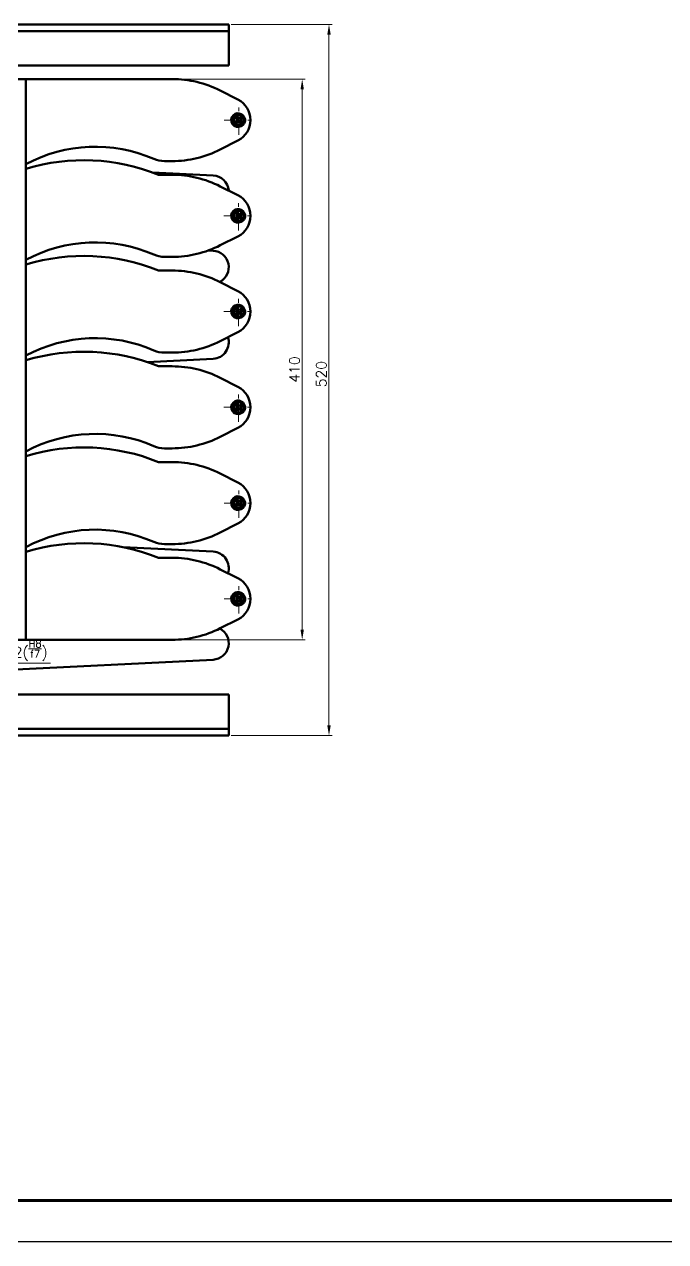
# Model space of a CAD drawing. Header units: millimetres. Extents: x 141 to 982, y 511 to 1105.
# Drawn here: x 385 to 541.3, y 511.3 to 808 of the extents above; entities that cross this region are included whole.
import ezdxf

# ---------------------------------------------------------------- set-up
doc = ezdxf.new("R2010")
doc.units = ezdxf.units.MM
doc.header["$LTSCALE"] = 0.3
doc.linetypes.add('CENTER', pattern=[50.8, 31.75, -6.35, 6.35, -6.35])
for name, color, linetype, lineweight in [('尺寸线', 6, 'Continuous', 18), ('粗实线', 7, 'Continuous', 50), ('细点画线', 1, 'CENTER', 18)]:
    doc.layers.add(name, color=color, linetype=linetype, lineweight=lineweight)
doc.styles.add('我的样式', font='romans.shx', dxfattribs={"height": 2.5, "bigfont": 'chineset.shx'})
doc.dimstyles.new('我的样式', dxfattribs={"dimtxt": 2.5, "dimasz": 2.5, "dimexe": 0.75, "dimexo": 0.625, "dimtad": 1, "dimdec": 1, "dimlfac": 3, "dimdsep": 46, "dimtxsty": '我的样式', "dimcen": 2.5, "dimclrd": 256, "dimclre": 256, "dimclrt": 256, "dimadec": 0, "dimazin": 0, "dimtp": 0.018, "dimtm": 0.018, "dimtfac": 1, "dimtdec": 1, "dimtmove": 0, "dimatfit": 3, "dimfxl": 1, "dimlwd": 18, "dimlwe": 18, "dimarcsym": 0})

# ---------------------------------------------------------------- blocks, each defined once
blk = doc.blocks.new('*D13')
at = {"layer": 'Defpoints', "color": 0, "transparency": 16777216}
for p in [(434.82, 808), (434.82, 634.67), (459.25, 634.67)]:
    blk.add_point(p, dxfattribs=at)
at = {"layer": '尺寸线', "linetype": 'Continuous', "lineweight": 18, "transparency": 16777216}
for p, q in [((435.45, 808), (460, 808)), ((459.25, 805.5), (459.25, 637.17)), ((435.45, 634.67), (460, 634.67))]:
    blk.add_line(p, q, dxfattribs=at)
at = {"layer": '尺寸线', "transparency": 16777216}
for points in [[(458.83, 805.5), (459.67, 805.5), (459.25, 808)], [(458.83, 637.17), (459.67, 637.17), (459.25, 634.67)]]:
    blk.add_solid(points, dxfattribs=at)
at = {"layer": '尺寸线', "transparency": 16777216, "insert": (457.38, 722.76), "char_height": 2.5, "attachment_point": 5, "rotation": 90, "style": '我的样式'}
blk.add_mtext('520', dxfattribs=at)
blk = doc.blocks.new('*D14')
at = {"layer": 'Defpoints', "color": 0, "transparency": 16777216}
for p in [(421.02, 794.67), (421.02, 658), (452.72, 658)]:
    blk.add_point(p, dxfattribs=at)
at = {"layer": '尺寸线', "linetype": 'Continuous', "lineweight": 18, "transparency": 16777216}
for p, q in [((421.65, 794.67), (453.47, 794.67)), ((452.72, 792.17), (452.72, 660.5)), ((421.65, 658), (453.47, 658))]:
    blk.add_line(p, q, dxfattribs=at)
at = {"layer": '尺寸线', "transparency": 16777216}
for points in [[(452.31, 792.17), (453.14, 792.17), (452.72, 794.67)], [(452.31, 660.5), (453.14, 660.5), (452.72, 658)]]:
    blk.add_solid(points, dxfattribs=at)
at = {"layer": '尺寸线', "transparency": 16777216, "insert": (450.85, 723.89), "char_height": 2.5, "attachment_point": 5, "rotation": 90, "style": '我的样式'}
blk.add_mtext('410', dxfattribs=at)
blk = doc.blocks.new('*D17')
at = {"layer": 'Defpoints', "color": 0, "transparency": 16777216}
for p in [(366.92, 656.33), (370.92, 656.33), (370.92, 652.33)]:
    blk.add_point(p, dxfattribs=at)
at = {"layer": '尺寸线', "linetype": 'Continuous', "lineweight": 18, "transparency": 16777216}
for p, q in [((366.92, 655.71), (366.92, 651.58)), ((370.92, 655.71), (370.92, 651.58)), ((364.42, 652.33), (361.92, 652.33)), ((366.92, 652.33), (370.92, 652.33)), ((373.42, 652.33), (391.4, 652.33))]:
    blk.add_line(p, q, dxfattribs=at)
at = {"layer": '尺寸线', "transparency": 16777216}
for points in [[(364.42, 652.74), (364.42, 651.91), (366.92, 652.33)], [(373.42, 652.74), (373.42, 651.91), (370.92, 652.33)]]:
    blk.add_solid(points, dxfattribs=at)
at = {"layer": '尺寸线', "transparency": 16777216, "insert": (384.43, 655.41), "char_height": 2.5, "attachment_point": 5, "style": '我的样式'}
blk.add_mtext('{\\Fromans,chineset|c134;%%C12(\\H0.7x;\\SH8/f7;\\H1.4286x;)}', dxfattribs=at)

msp = doc.modelspace()

# ---------------------------------------------------------------- linework, layer by layer
at = {"lineweight": 70}
msp.add_line((166.04, 521.342), (972.04, 521.342), dxfattribs=at)
at = {"color": 3, "lineweight": -3}
msp.add_line((141.04, 511.342), (982.04, 511.342), dxfattribs=at)
at = {"layer": '粗实线'}
for p, q in [((431.491, 808.001), (372.824, 808.001)), ((431.491, 808.001), (434.824, 808.001)), ((434.824, 808.001), (434.824, 806.335)), ((372.824, 806.335), (431.491, 806.335)), ((434.824, 806.335), (431.491, 806.335)), ((434.824, 798.001), (434.824, 806.335)), ((373.727, 798.001), (434.824, 798.001)), ((385.415, 794.668), (363.196, 794.668)), ((421.022, 794.668), (385.415, 794.668)), ((385.415, 658.001), (385.415, 794.668)), ((437.07, 789.668), (432.767, 791.853)), ((436.414, 784.111), (436.936, 784.609)), ((436.693, 783.81), (436.414, 784.111)), ((436.45, 785.28), (436.747, 785.563)), ((436.94, 784.75), (436.45, 785.28)), ((437.215, 784.307), (436.693, 783.81)), ((436.747, 785.563), (437.237, 785.033)), ((437.844, 783.773), (437.354, 784.303)), ((437.376, 785.029), (437.898, 785.526)), ((437.65, 784.586), (438.14, 784.056)), ((438.177, 785.225), (437.655, 784.727)), ((438.14, 784.056), (437.844, 783.773)), ((438.014, 786.039), (437.884, 786.115)), ((437.884, 783.221), (438.014, 783.297)), ((437.898, 785.526), (438.177, 785.225)), ((438.307, 783.517), (438.014, 783.297)), ((432.767, 777.483), (437.07, 779.668)), ((419.15, 774.668), (421.022, 774.668)), ((431.026, 771.163), (416.256, 771.907)), ((421.022, 771.335), (417.739, 771.335)), ((437.07, 766.335), (432.767, 768.519)), ((438.014, 762.706), (437.884, 762.782)), ((436.414, 760.778), (436.936, 761.275)), ((436.693, 760.477), (436.414, 760.778)), ((436.45, 761.946), (436.747, 762.229)), ((436.94, 761.417), (436.45, 761.946)), ((437.215, 760.974), (436.693, 760.477)), ((436.747, 762.229), (437.237, 761.7)), ((437.844, 760.44), (437.354, 760.97)), ((437.376, 761.695), (437.898, 762.193)), ((437.65, 761.253), (438.14, 760.723)), ((438.177, 761.891), (437.655, 761.394)), ((438.14, 760.723), (437.844, 760.44)), ((437.884, 759.888), (438.014, 759.963)), ((437.898, 762.193), (438.177, 761.891)), ((438.307, 760.183), (438.014, 759.963)), ((432.767, 754.15), (437.07, 756.335)), ((419.15, 751.335), (421.022, 751.335)), ((431.026, 752.83), (429.856, 752.889)), ((421.022, 748.001), (417.739, 748.001)), ((437.07, 743.001), (432.767, 745.186)), ((436.45, 738.613), (436.747, 738.896)), ((436.747, 738.896), (437.237, 738.366)), ((437.376, 738.362), (437.898, 738.859)), ((438.014, 739.373), (437.884, 739.448)), ((437.898, 738.859), (438.177, 738.558)), ((436.414, 737.445), (436.936, 737.942)), ((436.693, 737.143), (436.414, 737.445)), ((436.94, 738.083), (436.45, 738.613)), ((437.215, 737.641), (436.693, 737.143)), ((437.844, 737.107), (437.354, 737.636)), ((437.65, 737.919), (438.14, 737.39)), ((438.177, 738.558), (437.655, 738.061)), ((438.14, 737.39), (437.844, 737.107)), ((437.884, 736.554), (438.014, 736.63)), ((438.307, 736.85), (438.014, 736.63)), ((432.767, 730.817), (437.07, 733.001)), ((419.15, 728.001), (421.022, 728.001)), ((414.959, 725.697), (431.026, 726.506)), ((421.022, 724.668), (417.739, 724.668)), ((437.07, 719.668), (432.767, 721.853)), ((436.45, 715.28), (436.747, 715.563)), ((436.94, 714.75), (436.45, 715.28)), ((436.747, 715.563), (437.237, 715.033)), ((437.376, 715.029), (437.898, 715.526)), ((438.177, 715.225), (437.655, 714.727)), ((438.014, 716.039), (437.884, 716.115)), ((437.898, 715.526), (438.177, 715.225)), ((436.414, 714.111), (436.936, 714.609)), ((436.693, 713.81), (436.414, 714.111)), ((437.215, 714.307), (436.693, 713.81)), ((437.844, 713.773), (437.354, 714.303)), ((437.65, 714.586), (438.14, 714.056)), ((438.14, 714.056), (437.844, 713.773)), ((437.884, 713.221), (438.014, 713.297)), ((438.307, 713.517), (438.014, 713.297)), ((432.767, 707.483), (437.07, 709.668)), ((419.15, 704.668), (421.022, 704.668)), ((421.022, 701.335), (417.739, 701.335)), ((437.07, 696.335), (432.767, 698.519)), ((436.414, 690.778), (436.936, 691.275)), ((436.45, 691.946), (436.747, 692.229)), ((436.94, 691.417), (436.45, 691.946)), ((436.747, 692.229), (437.237, 691.7)), ((437.376, 691.695), (437.898, 692.193)), ((437.65, 691.253), (438.14, 690.723)), ((438.177, 691.891), (437.655, 691.394)), ((438.014, 692.706), (437.884, 692.782)), ((437.898, 692.193), (438.177, 691.891)), ((436.693, 690.477), (436.414, 690.778)), ((437.215, 690.974), (436.693, 690.477)), ((437.844, 690.44), (437.354, 690.97)), ((438.14, 690.723), (437.844, 690.44)), ((437.884, 689.888), (438.014, 689.963)), ((438.307, 690.183), (438.014, 689.963)), ((432.767, 684.15), (437.07, 686.335)), ((431.026, 679.496), (409.078, 680.603)), ((419.15, 681.335), (421.022, 681.335)), ((421.022, 678.001), (417.739, 678.001)), ((437.07, 673.001), (432.767, 675.186)), ((436.414, 667.445), (436.936, 667.942)), ((436.45, 668.613), (436.747, 668.896)), ((436.94, 668.083), (436.45, 668.613)), ((437.215, 667.641), (436.693, 667.143)), ((436.747, 668.896), (437.237, 668.366)), ((437.844, 667.107), (437.354, 667.636)), ((437.376, 668.362), (437.898, 668.859)), ((437.65, 667.919), (438.14, 667.39)), ((438.177, 668.558), (437.655, 668.061)), ((438.014, 669.373), (437.884, 669.448)), ((437.898, 668.859), (438.177, 668.558)), ((436.693, 667.143), (436.414, 667.445)), ((438.14, 667.39), (437.844, 667.107)), ((437.884, 666.554), (438.014, 666.63)), ((438.307, 666.85), (438.014, 666.63)), ((432.767, 660.817), (437.07, 663.001)), ((363.196, 658.001), (385.415, 658.001)), ((385.415, 658.001), (421.022, 658.001)), ((372.258, 650.211), (431.026, 653.173)), ((434.824, 644.668), (361.491, 644.668)), ((434.824, 636.335), (434.824, 644.668)), ((431.491, 636.335), (372.824, 636.335)), ((431.491, 636.335), (434.824, 636.335)), ((434.824, 636.335), (434.824, 634.668)), ((372.824, 634.668), (431.491, 634.668)), ((434.824, 634.668), (431.491, 634.668))]:
    msp.add_line(p, q, dxfattribs=at)
for centre in [(437.284, 784.654), (437.284, 761.32), (437.284, 737.987), (437.284, 714.654), (437.284, 691.32), (437.284, 667.987)]:
    msp.add_circle(centre, 1.236, dxfattribs=at)
for centre, radius, start, end in [((421.014, 768.731), 25.937, 63.05711, 89.98287), ((434.494, 784.668), 5.625, 297.25751, 62.74249), ((437.244, 784.668), 1.573, 60.67326, 299.32674), ((437.069, 784.711), 1.623, 59.86711, 133.79284), ((437.078, 784.671), 1.659, 133.04142, 299.07024), ((436.866, 784.682), 0.101, 313.8128, 42.64484), ((437.282, 784.237), 0.0975, 42.58665, 133.76741), ((437.309, 785.099), 0.0975, 222.58665, 313.76741), ((437.725, 784.654), 0.101, 133.8128, 222.64484), ((437.207, 784.667), 1.592, 313.73018, 59.52165), ((402.29, 742.565), 35.627, 66.39316, 118.27177), ((421.014, 800.605), 25.937, 270.01713, 296.94289), ((399.503, 726.343), 48.547, 67.93588, 106.86973), ((419.152, 781.148), 6.48, 246.39317, 269.98846), ((421.014, 745.397), 25.938, 63.05719, 89.98279), ((430.824, 767.168), 4, 4.48485, 87.1143), ((434.494, 761.335), 5.625, 297.2576, 62.7424), ((437.078, 761.337), 1.659, 133.04148, 299.07038), ((437.244, 761.335), 1.573, 60.67326, 299.32674), ((437.069, 761.378), 1.623, 59.86681, 133.79372), ((437.207, 761.334), 1.592, 313.7304, 59.52137), ((436.866, 761.348), 0.101, 313.81498, 42.64266), ((437.282, 760.904), 0.0975, 42.57462, 133.77127), ((437.309, 761.766), 0.0975, 222.59077, 313.75511), ((437.725, 761.321), 0.101, 133.80848, 222.64891), ((402.29, 719.232), 35.627, 66.39317, 118.27178), ((421.014, 777.272), 25.937, 270.01712, 296.94285), ((399.503, 703.01), 48.547, 67.93589, 106.86971), ((419.151, 757.815), 6.48, 246.39304, 269.9886), ((430.824, 748.835), 4, 296.6654, 87.1143), ((421.014, 722.064), 25.937, 63.05715, 89.98283), ((434.494, 738.001), 5.625, 297.25762, 62.74238), ((437.078, 738.004), 1.659, 133.04157, 299.07019), ((437.244, 738.001), 1.573, 60.67331, 299.32669), ((437.069, 738.045), 1.623, 59.86662, 133.79362), ((437.207, 738.001), 1.592, 313.73029, 59.52151), ((436.866, 738.015), 0.101, 313.81173, 42.64579), ((437.282, 737.57), 0.0975, 42.5827, 133.76319), ((437.309, 738.432), 0.0975, 222.5827, 313.76319), ((437.725, 737.988), 0.101, 133.81173, 222.64579), ((402.29, 695.898), 35.627, 66.39316, 118.27179), ((421.014, 753.939), 25.937, 270.01717, 296.94285), ((430.824, 730.501), 4, 272.8857, 18.31839), ((399.503, 679.676), 48.547, 67.93588, 106.8697), ((419.152, 734.481), 6.48, 246.39322, 269.98842), ((421.014, 698.731), 25.937, 63.05715, 89.98288), ((434.494, 714.668), 5.625, 297.25759, 62.74241), ((437.078, 714.671), 1.659, 133.04149, 299.07027), ((437.244, 714.668), 1.573, 60.67343, 299.32657), ((437.069, 714.711), 1.623, 59.86638, 133.79357), ((437.309, 715.099), 0.0975, 222.58428, 313.76365), ((437.207, 714.667), 1.592, 313.73023, 59.52158), ((436.866, 714.682), 0.101, 313.81326, 42.64438), ((437.282, 714.237), 0.0975, 42.58428, 133.76365), ((437.725, 714.654), 0.101, 133.8138, 222.64384), ((402.29, 672.565), 35.627, 66.39315, 118.27179), ((421.014, 730.605), 25.937, 270.01717, 296.94285), ((399.503, 656.343), 48.547, 67.93589, 106.8697), ((419.152, 711.148), 6.48, 246.39329, 269.98835), ((421.014, 675.397), 25.937, 63.05718, 89.98282), ((434.494, 691.335), 5.625, 297.25761, 62.74239), ((437.078, 691.337), 1.659, 133.0415, 299.07026), ((437.244, 691.335), 1.573, 60.67338, 299.32662), ((437.069, 691.378), 1.623, 59.86638, 133.79357), ((436.866, 691.348), 0.101, 313.81299, 42.64462), ((437.309, 691.766), 0.0975, 222.58278, 313.76413), ((437.725, 691.321), 0.101, 133.81353, 222.64411), ((437.207, 691.334), 1.592, 313.73027, 59.52153), ((437.282, 690.904), 0.0975, 42.58428, 133.76365), ((402.29, 649.232), 35.627, 66.39316, 118.27178), ((421.014, 707.272), 25.937, 270.01717, 296.94284), ((399.503, 633.01), 48.547, 67.93589, 106.8697), ((419.152, 687.815), 6.48, 246.39323, 269.98841), ((430.824, 675.501), 4, 341.68161, 87.1143), ((421.014, 652.064), 25.937, 63.05716, 89.98283), ((434.494, 668.001), 5.625, 297.25761, 62.74239), ((437.078, 668.004), 1.659, 133.0415, 299.07026), ((437.244, 668.001), 1.573, 60.67339, 299.32661), ((437.069, 668.045), 1.623, 59.86643, 133.79356), ((436.866, 668.015), 0.101, 313.81299, 42.64462), ((437.282, 667.57), 0.0975, 42.58363, 133.7643), ((437.309, 668.432), 0.0975, 222.58317, 313.76426), ((437.725, 667.988), 0.101, 133.81326, 222.64437), ((437.207, 668.001), 1.592, 313.73026, 59.52154), ((421.014, 683.939), 25.937, 270.01715, 296.94284), ((430.824, 657.168), 4, 272.8857, 63.3346)]:
    msp.add_arc(centre, radius, start, end, dxfattribs=at)
at = {"layer": '细点画线', "ltscale": 0.5}
for p, q in [((437.284, 781.102), (437.284, 788.206)), ((433.732, 784.654), (440.836, 784.654)), ((437.207, 757.782), (437.207, 764.886)), ((433.655, 761.334), (440.759, 761.334)), ((437.207, 734.449), (437.207, 741.552)), ((433.655, 738.001), (440.759, 738.001)), ((437.207, 711.115), (437.207, 718.219)), ((433.655, 714.667), (440.759, 714.667)), ((437.284, 687.769), (437.284, 694.872)), ((433.732, 691.32), (440.836, 691.32)), ((437.284, 664.435), (437.284, 671.539)), ((433.732, 667.987), (440.836, 667.987))]:
    msp.add_line(p, q, dxfattribs=at)
at = {"layer": '细点画线'}
for p, q in [((437.284, 784.654), (437.284, 784.654)), ((437.284, 784.654), (437.284, 784.654)), ((437.207, 761.334), (437.207, 761.334)), ((437.207, 761.334), (437.207, 761.334)), ((437.207, 738.001), (437.207, 738.001)), ((437.207, 738.001), (437.207, 738.001)), ((437.207, 714.667), (437.207, 714.667)), ((437.207, 714.667), (437.207, 714.667)), ((437.284, 691.32), (437.284, 691.32)), ((437.284, 691.32), (437.284, 691.32)), ((437.284, 667.987), (437.284, 667.987)), ((437.284, 667.987), (437.284, 667.987))]:
    msp.add_line(p, q, dxfattribs=at)

# ---------------------------------------------------------------- dimensions: what is measured, and where the dimension line sits
at = {"layer": '尺寸线'}
for base, p1, p2, picture, middle in [((459.251, 634.668), (434.824, 808.001), (434.824, 634.668), '*D13', (459.251, 722.758)), ((452.722, 658.001), (421.022, 794.668), (421.022, 658.001), '*D14', (452.722, 723.892))]:
    dim = msp.add_linear_dim(base=base, p1=p1, p2=p2, angle=90, dimstyle='我的样式', dxfattribs=at)
    dim.commit()
    dim.dimension.update_dxf_attribs({"geometry": picture, "text_midpoint": middle, "dimtype": 160})
dim = msp.add_linear_dim(base=(370.925, 652.328), p1=(366.925, 656.335), p2=(370.925, 656.335), text='{\\Fromans,chineset|c134;%%C<>(\\H0.7x;\\SH8/f7;\\H1.4286x;)}', dimstyle='我的样式', dxfattribs=at)
dim.commit()
dim.dimension.update_dxf_attribs({"geometry": '*D17', "text_midpoint": (384.429, 652.328), "dimtype": 160})

doc.saveas('drawing.dxf')
